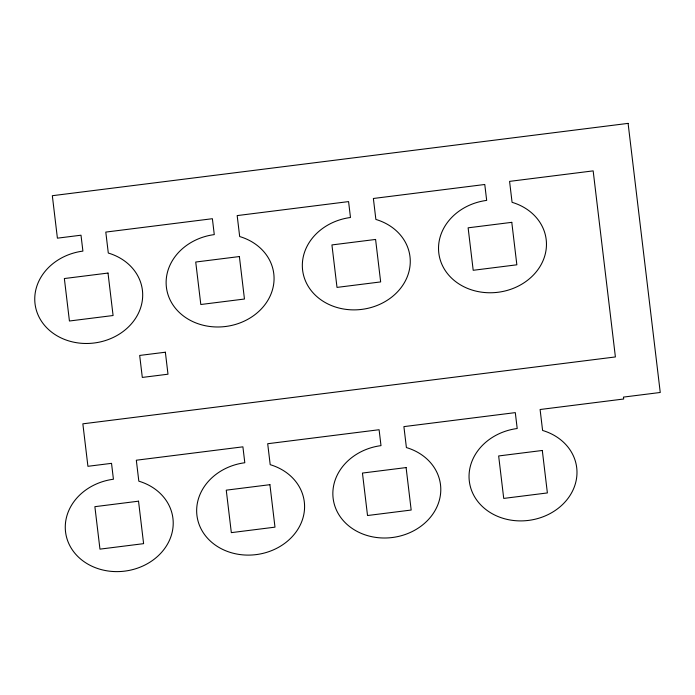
<?xml version="1.0" encoding="UTF-8"?>
<svg xmlns="http://www.w3.org/2000/svg" width="695" height="695" viewBox="0 0 695 695"><rect width="100%" height="100%" fill="white"/><g stroke="black" fill="none" stroke-linecap="round" stroke-linejoin="round"><path stroke-width="1.04" d="M628.098 123.38L52.334 195.703L57.407 238.168L81.002 235.205L82.905 251.104A54.114 46.287 -8.1 0 0 40.649 319.935A54.114 46.287 -8.1 0 0 128.757 326.65A54.114 46.287 -8.1 0 0 108.298 253.041L105.796 232.087L212.383 218.708L214.277 234.606A54.114 46.287 -8.1 0 0 172.021 303.437A54.114 46.287 -8.1 0 0 260.13 310.152A54.114 46.287 -8.1 0 0 239.679 236.543L237.177 215.589L348.577 201.593L350.48 217.5A54.114 46.287 -8.1 0 0 308.224 286.323A54.114 46.287 -8.1 0 0 396.332 293.047A54.114 46.287 -8.1 0 0 375.873 219.438L373.371 198.483L484.771 184.488L486.674 200.395A54.114 46.287 -8.1 0 0 444.418 269.217A54.114 46.287 -8.1 0 0 532.526 275.932A54.114 46.287 -8.1 0 0 512.076 202.323L509.574 181.378L593.165 170.874L615.396 356.943L82.853 423.828L87.926 466.302L111.53 463.339L113.424 479.237A54.114 46.287 -8.1 0 0 71.168 548.068A54.114 46.287 -8.1 0 0 159.277 554.784A54.114 46.287 -8.1 0 0 138.826 481.175L136.324 460.22L242.903 446.833L244.805 462.74A54.114 46.287 -8.1 0 0 202.549 531.562A54.114 46.287 -8.1 0 0 290.649 538.278A54.114 46.287 -8.1 0 0 270.199 464.677L267.697 443.723L379.096 429.727L380.999 445.634A54.114 46.287 -8.1 0 0 338.743 514.456A54.114 46.287 -8.1 0 0 426.852 521.172A54.114 46.287 -8.1 0 0 406.401 447.563L403.899 426.617L515.299 412.621L517.202 428.52A54.114 46.287 -8.1 0 0 474.937 497.351A54.114 46.287 -8.1 0 0 563.046 504.066A54.114 46.287 -8.1 0 0 542.595 430.457L540.093 409.511L623.684 399.008L623.458 397.097L660.25 392.475L628.098 123.38M108.012 273.057L64.357 278.539L69.431 321.003L113.085 315.521L108.012 273.057M239.384 256.551L195.729 262.032L200.812 304.506L244.458 299.024L239.384 256.551M375.587 239.445L331.932 244.927L337.006 287.4L380.66 281.918L375.587 239.445M511.781 222.339L468.126 227.821L473.199 270.294L516.854 264.804L511.781 222.339M165.367 352.217L139.678 355.44L142.31 377.428L167.99 374.205L165.367 352.217M138.531 501.182L94.876 506.672L99.958 549.137L143.604 543.655L138.531 501.182M269.912 484.684L226.257 490.166L231.331 532.639L274.985 527.149L269.912 484.684M406.106 467.579L362.451 473.06L367.525 515.525L411.179 510.043L406.106 467.579M542.308 450.473L498.654 455.955L503.727 498.419L547.382 492.937L542.308 450.473"/></g></svg>
